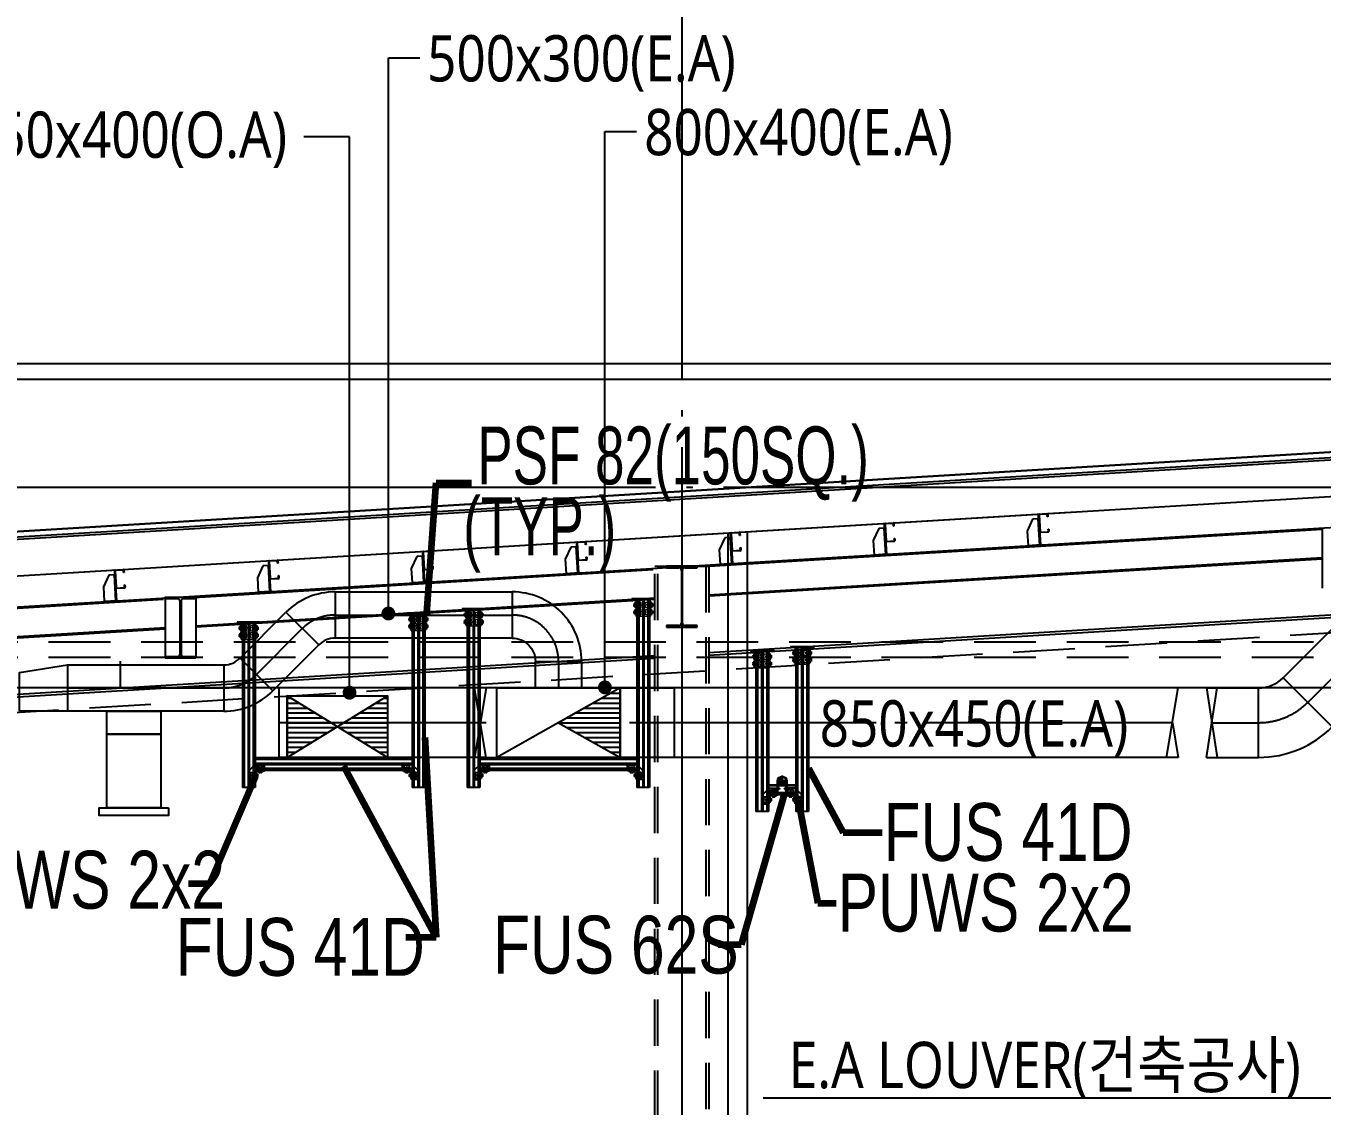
# Model space of a CAD drawing. Header units: millimetres. Extents: x 0 to 268175, y 0 to 74250.
# Drawn here: x 72077 to 80480, y 21986 to 28986 of the extents above; entities that cross this region are included whole.
import ezdxf
from ezdxf.enums import TextEntityAlignment as Align

# ---------------------------------------------------------------- set-up
doc = ezdxf.new("R2010")
doc.units = ezdxf.units.MM
doc.header["$LTSCALE"] = 200
for name, pattern in [('CEN-GAUN', [32.2, 30, -1, 0.2, -1]), ('CEN6', [12, 10, -0.75, 0.5, -0.75]), ('CENTER', [50.8, 31.75, -6.35, 6.35, -6.35]), ('H3', [3, 2, -1]), ('HID', [2.3, 1.5, -0.8]), ('phl_thick', [0])]:
    doc.linetypes.add(name, pattern=pattern)
for name, color, linetype in [('1 CEN', 15, 'CEN-GAUN'), ('1 EA', 3, 'Continuous'), ('1 OA', 4, 'Continuous'), ('8ELE', 8, 'Continuous'), ('@@P3_P4 환상망 SUPPORT', 143, 'Continuous'), ('BA', 9, 'Continuous'), ('PIPE', 3, 'Continuous'), ('PIPE RACK', 6, 'Continuous'), ('TE', 2, 'Continuous')]:
    doc.layers.add(name, color=color, linetype=linetype)
doc.styles.add('GHS_DIM', font='romans.shx', dxfattribs={"width": 0.7, "bigfont": 'ghs.shx'})
doc.styles.add('SUNJIN', font='malgun.ttf')
doc.styles.add('돋움', font='')
doc.styles.add('돋움체', font='gulim.ttc')
doc.styles.get('돋움').set_extended_font_data('Dotum')
doc.dimstyles.new('LEADER50', dxfattribs={"dimscale": 0, "dimtxt": 100, "dimasz": 100, "dimexe": 50, "dimexo": 50, "dimgap": 40, "dimtad": 1, "dimdec": 0, "dimdsep": 46, "dimtxsty": 'GHS_DIM', "dimcen": 2.5, "dimclrd": 1, "dimclre": 1, "dimclrt": 2, "dimadec": 0, "dimazin": 0, "dimtfac": 1, "dimtdec": 0, "dimtofl": 0, "dimtmove": 0, "dimatfit": 3, "dimfxl": 30, "dimtvp": 1, "dimtolj": 1, "dimtzin": 0, "dimarcsym": 0})
doc.dimstyles.new('SAMOO-25', dxfattribs={"dimscale": 100, "dimtxt": 2.5, "dimasz": 1, "dimexe": 2, "dimexo": 2, "dimgap": 1, "dimtad": 1, "dimdec": 0, "dimdsep": 46, "dimlunit": 6, "dimtxsty": '돋움', "dimblk": 'dimdot', "dimcen": 1, "dimclrd": 1, "dimclre": 1, "dimclrt": 3, "dimadec": 0, "dimazin": 0, "dimtm": 1e-09, "dimtfac": 1, "dimtdec": 0, "dimtix": 1, "dimtmove": 2, "dimatfit": 3, "dimldrblk": 'NONE', "dimfxl": 8, "dimtolj": 1, "dimarcsym": 0})

# ---------------------------------------------------------------- blocks, each defined once
blk = doc.blocks.new('A$C7DF4670E')
at = {"layer": 'PIPE', "color": 1}
blk.add_lwpolyline([(13.8, 58.6, -1), (63.8, 58.6), (63.8, 0), (68.8, 0), (68.8, 58.6, 1), (8.8, 58.6), (8.8, 0), (13.8, 0)], format="xyb", close=True, dxfattribs=at)
for points in [[(22.7, 5), (0, 5), (0, 9.3), (22.7, 9.3)], [(55, 5), (77.7, 5), (77.7, 9.3), (55, 9.3)]]:
    blk.add_lwpolyline(points, close=True, dxfattribs=at)
blk = doc.blocks.new('*X2627')
at = {"color": 0}
for p, q in [((-12677, 15380), (-12653.6, 15380)), ((-12702.2, 15370), (-12701.5, 15370)), ((-12697.4, 15360), (-12658.3, 15360)), ((-12679.2, 15370), (-12653.5, 15370))]:
    blk.add_line(p, q, dxfattribs=at)
blk = doc.blocks.new('A$C621C202B')
at = {"layer": 'PIPE', "color": 1}
for p, q in [((0, 35), (70, 35)), ((35, 70), (35, 0))]:
    blk.add_line(p, q, dxfattribs=at)
at = {"layer": 'PIPE'}
blk.add_circle((35, 35), 25, dxfattribs=at)
at = {"layer": 'PIPE', "color": 2}
for centre, start, end in [((22.5, 35), 180, 0), ((47.5, 35), 0, 180)]:
    blk.add_arc(centre, 12.5, start, end, dxfattribs=at)
at = {"layer": 'PIPE', "color": 1}
blk.add_blockref('*X2627', (12712.8, -15340.6), dxfattribs=at)
blk = doc.blocks.new('A$C33D3164D')
at = {"layer": 'PIPE'}
for name, p in [('A$C7DF4670E', (0, 0)), ('A$C621C202B', (3.8, 23.6))]:
    blk.add_blockref(name, p, dxfattribs=at)
blk = doc.blocks.new('1 DT-90-EL')
at = {"color": 0}
blk.add_lwpolyline([(-150, -100), (-50, -100, -0.414214), (0, -50), (0, 50, 0.414214)], format="xyb", close=True, dxfattribs=at)
blk.add_lwpolyline([(0, -50), (0, -50)])
at = {"color": 1, "linetype": 'CENTER', "ltscale": 2}
blk.add_arc((0, -100), 100, 90, 180, dxfattribs=at)
blk = doc.blocks.new('A$Cd080613a')
at = {"layer": '@@P3_P4 환상망 SUPPORT', "color": 2, "linetype": 'phl_thick'}
for p, q in [((-20, 4.434), (-18.540497, 4.434)), ((-20, 1.034), (-20, 4.434)), ((-20, 1.034), (-18.540497, 1.034)), ((-18.540497, 4.434), (-11.18034, 4.434)), ((-18.540497, 1.034), (-18.540497, 4.434)), ((-18.540497, 1.034), (-11.18034, 1.034)), ((-13.5, 0), (-13.5, 1.034)), ((-13.5, 0), (-8, 0)), ((-11.18034, 4.434), (-10.999621, 4.526016)), ((-11.18034, 1.034), (-11.18034, 4.434)), ((-11.18034, 1.034), (-8.008727, 1.034)), ((-10.999621, 4.526016), (-10.817799, 4.607405)), ((-10.817799, 4.607405), (-10.635521, 4.678167)), ((-10.635521, 4.678167), (-10.453605, 4.738253)), ((-10.5, -10.466), (-10.5, 0)), ((-10.453605, 4.738253), (-10.273729, 4.787376)), ((-10.309559, 6.434007), (10.309559, 6.434007)), ((-10.273729, 4.787376), (-10.096742, 4.825514)), ((-10.096742, 4.825514), (-9.923378, 4.852767)), ((-9.923378, 4.852767), (-9.754732, 4.869109)), ((-9.754732, 4.869109), (-9.592018, 4.874416)), ((-9.43597, 4.869011), (-9.592018, 4.874416)), ((-9.45, 12.285517), (-8.5, 12.834)), ((-9.45, 12.285517), (-9.425949, 12.285517)), ((-9.45, 6.434), (-9.45, 12.285517)), ((-9.286802, 4.852541), (-9.43597, 4.869011)), ((-9.425949, 12.285517), (-9.225178, 12.382765)), ((-9.425949, 6.434), (-9.425949, 12.285517)), ((-9.14507, 4.825103), (-9.286802, 4.852541)), ((-9.225178, 12.382765), (-9.028632, 12.46982)), ((-9.011345, 4.786714), (-9.14507, 4.825103)), ((-9.028632, 12.46982), (-8.835734, 12.547031)), ((-8.886751, 4.737605), (-9.011345, 4.786714)), ((-8.771402, 4.677806), (-8.886751, 4.737605)), ((-8.835734, 12.547031), (-8.645934, 12.614685)), ((-8.66519, 4.60729), (-8.771402, 4.677806)), ((-8.568009, 4.52603), (-8.66519, 4.60729)), ((-8.645934, 12.614685), (-8.458704, 12.673015)), ((-8.479752, 4.434), (-8.568009, 4.52603)), ((-8.5, 12.834), (8.5, 12.834)), ((-8.383024, 4.342905), (-8.479752, 4.434)), ((-8.479752, 4.434), (8.479752, 4.434)), ((-8.458704, 12.673015), (-8.273532, 12.722205)), ((-8.298335, 4.244727), (-8.383024, 4.342905)), ((-8.225616, 4.140826), (-8.298335, 4.244727)), ((-8.273532, 12.722205), (-8.089918, 12.762387)), ((-8.164452, 4.032743), (-8.225616, 4.140826)), ((-8.114311, 3.921798), (-8.164452, 4.032743)), ((-8.073442, 3.805669), (-8.114311, 3.921798)), ((-8.089918, 12.762387), (-7.907369, 12.793645)), ((-8.041426, 3.683749), (-8.073442, 3.805669)), ((-8.018427, 3.556566), (-8.041426, 3.683749)), ((-8.004602, 3.42465), (-8.018427, 3.556566)), ((-8.006255, 0.977988), (-8.008727, 1.034)), ((-8.004136, 0.924002), (-8.006255, 0.977988)), ((-8.000031, 3.288557), (-8.004602, 3.42465)), ((-8.002394, 0.872075), (-8.004136, 0.924002)), ((-8.001102, 0.822352), (-8.002394, 0.872075)), ((-8.000288, 0.774408), (-8.001102, 0.822352)), ((-8, 0.727727), (-8.000288, 0.774408)), ((-8, -0.157176), (-8, 3.288561)), ((-7.997347, 2.169936), (-8, 2.238707)), ((-7.989459, 2.102767), (-7.997347, 2.169936)), ((-7.976272, 2.037446), (-7.989459, 2.102767)), ((-7.957771, 1.974207), (-7.976272, 2.037446)), ((-7.934047, 1.913249), (-7.957771, 1.974207)), ((-7.905217, 1.854768), (-7.934047, 1.913249)), ((-7.907369, 12.793645), (-7.725397, 12.816016)), ((-7.871396, 1.798956), (-7.905217, 1.854768)), ((-7.832213, 1.745381), (-7.871396, 1.798956)), ((-7.78686, 1.693336), (-7.832213, 1.745381)), ((-7.735268, 1.643293), (-7.78686, 1.693336)), ((-7.677382, 1.595741), (-7.735268, 1.643293)), ((-7.725397, 12.816016), (-7.543511, 12.829488)), ((-7.613221, 1.551128), (-7.677382, 1.595741)), ((-7.54299, 1.509804), (-7.613221, 1.551128)), ((-7.543511, 12.829488), (-7.361216, 12.834)), ((-7.466933, 1.472099), (-7.54299, 1.509804)), ((-7.385253, 1.438355), (-7.466933, 1.472099)), ((-7.298238, 1.408783), (-7.385253, 1.438355)), ((-7.17892, 12.829488), (-7.361216, 12.834)), ((-7.206336, 1.383563), (-7.298238, 1.408783)), ((-7.110023, 1.362871), (-7.206336, 1.383563)), ((-6.997035, 12.816016), (-7.17892, 12.829488)), ((-7.009788, 1.34687), (-7.110023, 1.362871)), ((-6.90625, 1.335597), (-7.009788, 1.34687)), ((-6.815063, 12.793645), (-6.997035, 12.816016)), ((-6.800099, 1.329011), (-6.90625, 1.335597)), ((-6.632514, 12.762387), (-6.815063, 12.793645)), ((-6.691977, 1.327135), (-6.800099, 1.329011)), ((-6.691977, 1.327135), (-6.581325, 1.329907)), ((-6.4489, 12.722205), (-6.632514, 12.762387)), ((-6.581325, 1.329907), (-6.467915, 1.337363)), ((-6.467915, 1.337363), (-6.352408, 1.349526)), ((-6.263728, 12.673015), (-6.4489, 12.722205)), ((-6.352408, 1.349526), (-6.235472, 1.366419)), ((-6.076497, 12.614685), (-6.263728, 12.673015)), ((-6.235472, 1.366419), (-6.117777, 1.387979)), ((-6.117777, 1.387979), (-6, 1.414014)), ((-5.886698, 12.547031), (-6.076497, 12.614685)), ((-6, 1.414014), (-5.30323, 1.57262)), ((-6, -1.216), (-6, 1.414014)), ((-5.6938, 12.46982), (-5.886698, 12.547031)), ((-5.497254, 12.382765), (-5.6938, 12.46982)), ((-5.296482, 12.285517), (-5.497254, 12.382765)), ((-5.30323, 1.57262), (-4.617331, 1.711087)), ((-5.296482, 12.285517), (-4.129467, 12.285517)), ((-5.296482, 6.434), (-5.296482, 12.285517)), ((-4.617331, 1.711087), (-3.940787, 1.829986)), ((-4.129467, 12.285517), (-3.727924, 12.382765)), ((-4.129467, 6.434), (-4.129467, 12.285517)), ((-3.940787, 1.829986), (-3.272149, 1.929801)), ((-3.727924, 12.382765), (-3.334832, 12.46982)), ((-3.334832, 12.46982), (-2.949037, 12.547031)), ((-3.272149, 1.929801), (-2.610019, 2.010935)), ((-2.949037, 12.547031), (-2.569437, 12.614685)), ((-2.610019, 2.010935), (-1.953047, 2.07371)), ((-2.569437, 12.614685), (-2.194977, 12.673015)), ((-2.194977, 12.673015), (-1.824632, 12.722205)), ((-1.953047, 2.07371), (-1.299912, 2.118373)), ((-1.824632, 12.722205), (-1.457404, 12.762387)), ((-1.457404, 12.762387), (-1.092307, 12.793645)), ((-1.299912, 2.118373), (-0.649322, 2.145102)), ((-1.092307, 12.793645), (-0.728363, 12.816016)), ((-0.728363, 12.816016), (-0.364591, 12.829488)), ((-0.649322, 2.145102), (0, 2.154)), ((-0.364591, 12.829488), (0, 12.834)), ((0.364591, 12.829488), (0, 12.834)), ((0.649322, 2.145102), (0, 2.154)), ((0.728363, 12.816016), (0.364591, 12.829488)), ((1.299912, 2.118373), (0.649322, 2.145102)), ((1.092307, 12.793645), (0.728363, 12.816016)), ((1.457404, 12.762387), (1.092307, 12.793645)), ((1.953047, 2.07371), (1.299912, 2.118373)), ((1.824632, 12.722205), (1.457404, 12.762387)), ((2.194977, 12.673015), (1.824632, 12.722205)), ((2.610019, 2.010935), (1.953047, 2.07371)), ((2.569437, 12.614685), (2.194977, 12.673015)), ((2.949037, 12.547031), (2.569437, 12.614685)), ((3.272149, 1.929801), (2.610019, 2.010935)), ((3.334832, 12.46982), (2.949037, 12.547031)), ((3.940787, 1.829986), (3.272149, 1.929801)), ((3.727924, 12.382765), (3.334832, 12.46982)), ((4.129467, 12.285517), (3.727924, 12.382765)), ((4.617331, 1.711087), (3.940787, 1.829986)), ((4.129467, 12.285517), (5.296482, 12.285517)), ((4.129467, 6.434), (4.129467, 12.285517)), ((5.30323, 1.57262), (4.617331, 1.711087)), ((5.296482, 12.285517), (5.517089, 12.391922)), ((5.296482, 6.434), (5.296482, 12.285517)), ((6, 1.414014), (5.30323, 1.57262)), ((5.517089, 12.391922), (5.732653, 12.48604)), ((5.732653, 12.48604), (5.943938, 12.568319)), ((5.943938, 12.568319), (6.151669, 12.639125)), ((6.117777, 1.387979), (6, 1.414014)), ((6, -1.216), (6, 1.414014)), ((6.235472, 1.366419), (6.117777, 1.387979)), ((6.151669, 12.639125), (6.356539, 12.698744)), ((6.352408, 1.349526), (6.235472, 1.366419)), ((6.467915, 1.337363), (6.352408, 1.349526)), ((6.356539, 12.698744), (6.559224, 12.747389)), ((6.581325, 1.329907), (6.467915, 1.337363)), ((6.559224, 12.747389), (6.760381, 12.785202)), ((6.691977, 1.327135), (6.581325, 1.329907)), ((6.691977, 1.327135), (6.800099, 1.329011)), ((6.760381, 12.785202), (6.960663, 12.812253)), ((6.800099, 1.329011), (6.90625, 1.335597)), ((6.90625, 1.335597), (7.009788, 1.34687)), ((6.960663, 12.812253), (7.160721, 12.828542)), ((7.009788, 1.34687), (7.110023, 1.362871)), ((7.110023, 1.362871), (7.206336, 1.383563)), ((7.160721, 12.828542), (7.361216, 12.834)), ((7.206336, 1.383563), (7.298238, 1.408783)), ((7.298238, 1.408783), (7.385253, 1.438355)), ((7.583949, 12.827266), (7.361216, 12.834)), ((7.385253, 1.438355), (7.466933, 1.472099)), ((7.466933, 1.472099), (7.54299, 1.509804)), ((7.54299, 1.509804), (7.613221, 1.551128)), ((7.806234, 12.80717), (7.583949, 12.827266)), ((7.613221, 1.551128), (7.677382, 1.595741)), ((7.677382, 1.595741), (7.735268, 1.643293)), ((7.735268, 1.643293), (7.78686, 1.693336)), ((7.78686, 1.693336), (7.832213, 1.745381)), ((8.028974, 12.773795), (7.806234, 12.80717)), ((7.832213, 1.745381), (7.871395, 1.798957)), ((7.871395, 1.798957), (7.905217, 1.854768)), ((7.905217, 1.854768), (7.934047, 1.913249)), ((7.934047, 1.913249), (7.957771, 1.974207)), ((7.957771, 1.974207), (7.976272, 2.037446)), ((7.976272, 2.037446), (7.989459, 2.102767)), ((7.989459, 2.102767), (7.997347, 2.169936)), ((7.997347, 2.169936), (8, 2.238707)), ((8, 3.288561), (8.004602, 3.42465)), ((8, -0.157176), (8, 3.288561)), ((8, 0.727727), (8.000288, 0.774408)), ((8, 0), (13.5, 0)), ((8.000288, 0.774408), (8.001102, 0.822352)), ((8.001102, 0.822352), (8.002394, 0.872075)), ((8.002394, 0.872075), (8.004128, 0.923982)), ((8.004128, 0.923982), (8.006255, 0.977988)), ((8.004602, 3.42465), (8.018427, 3.556566)), ((8.006255, 0.977988), (8.008727, 1.034)), ((8.008727, 1.034), (20, 1.034)), ((8.018427, 3.556566), (8.041426, 3.683749)), ((8.253062, 12.727113), (8.028974, 12.773795)), ((8.041426, 3.683749), (8.073442, 3.805669)), ((8.073442, 3.805669), (8.114311, 3.921798)), ((8.114311, 3.921798), (8.164452, 4.032743)), ((8.164452, 4.032743), (8.225616, 4.140826)), ((8.225616, 4.140826), (8.298335, 4.244727)), ((8.479397, 12.666988), (8.253062, 12.727113)), ((8.298335, 4.244727), (8.383024, 4.342905)), ((8.383024, 4.342905), (8.4798, 4.433966)), ((8.70889, 12.593179), (8.479397, 12.666988)), ((8.479752, 4.434), (8.567993, 4.526015)), ((9.45, 12.285517), (8.5, 12.834)), ((8.567993, 4.526015), (8.665364, 4.607404)), ((8.665364, 4.607404), (8.772082, 4.678167)), ((8.942483, 12.505333), (8.70889, 12.593179)), ((8.772082, 4.678167), (8.888251, 4.738253)), ((8.888251, 4.738253), (9.013275, 4.787375)), ((9.181157, 12.402978), (8.942483, 12.505333)), ((9.013275, 4.787375), (9.146859, 4.825513)), ((9.146859, 4.825513), (9.288848, 4.852767)), ((9.425949, 12.285517), (9.181157, 12.402978)), ((9.288848, 4.852767), (9.438622, 4.869109)), ((9.425949, 12.285517), (9.45, 12.285517)), ((9.425949, 6.434), (9.425949, 12.285517)), ((9.438622, 4.869109), (9.595039, 4.874416)), ((9.45, 6.434), (9.45, 12.285517)), ((9.757758, 4.869011), (9.595039, 4.874416)), ((9.925931, 4.852541), (9.757758, 4.869011)), ((10.099052, 4.825103), (9.925931, 4.852541)), ((10.276366, 4.786714), (10.099052, 4.825103)), ((10.45592, 4.737606), (10.276366, 4.786714)), ((10.63676, 4.677807), (10.45592, 4.737606)), ((10.5, -10.466), (10.5, 0)), ((10.81822, 4.607291), (10.63676, 4.677807)), ((10.999636, 4.526031), (10.81822, 4.607291)), ((11.18034, 4.434), (10.999636, 4.526031)), ((11.18034, 4.434), (18.540497, 4.434)), ((11.18034, 1.034), (11.18034, 4.434)), ((13.5, 0), (13.5, 1.034)), ((18.540497, 4.434), (20, 4.434)), ((18.540497, 1.034), (18.540497, 4.434)), ((20, 1.034), (20, 4.434)), ((-17.5, -10.466), (-6.800735, -10.466)), ((-17.5, -18.466001), (-17.5, -10.466)), ((-17.5, -18.466001), (17.5, -18.466001)), ((-6.800735, -16.249999), (-6.800735, -10.466)), ((-6.800735, -16.249999), (6.800735, -16.249999)), ((-6, -1.216), (6, -1.216)), ((-5, -20.63), (-5, -18.466001)), ((-4.064, -21.565999), (-5, -20.63)), ((-5, -20.63), (5, -20.63)), ((-4.064, -21.565999), (4.064, -21.565999)), ((4.064, -21.565999), (5, -20.63)), ((5, -20.63), (5, -18.466001)), ((6.800735, -10.466), (17.5, -10.466)), ((6.800735, -16.249999), (6.800735, -10.466)), ((14.5, -18.466001), (14.5, -10.466)), ((17.5, -18.466001), (17.5, -10.466))]:
    blk.add_line(p, q, dxfattribs=at)
for centre, start, end in [((-10.309559, -0.066037), 90.0000006357, 136.1868593859), ((10.309559, -0.066037), 43.8131406141, 89.9999993643)]:
    blk.add_arc(centre, 6.500044, start, end, dxfattribs=at)
for centre, start_param, end_param in [((-6, -0.157176), 3.1415926536, 4.7123889763), ((6, -0.157176), 4.7123889844, 6.2831853072)]:
    blk.add_ellipse(centre, major_axis=(2, 0), ratio=0.529412, start_param=start_param, end_param=end_param, dxfattribs=at)
blk = doc.blocks.new('A$C467f8655')
at = {"layer": '@@P3_P4 환상망 SUPPORT', "color": 5, "linetype": 'Continuous', "lineweight": 0, "extrusion": (1, -2.22045e-16, -2.22045e-16)}
for p, q in [((-75, 0), (-75, -8)), ((-75, 0), (75, 0)), ((75, 0), (75, -8)), ((-75, -8), (75, -8)), ((-46, -116), (-46, -8)), ((-29.8, -25), (-29.8, -35.3)), ((-29.8, -48.7), (-29.8, -59)), ((-29.8, -71), (-29.8, -81.3)), ((-14.2, -24), (-28.8, -24)), ((-28.8, -60), (-14.2, -60)), ((-14.2, -70), (-28.8, -70)), ((-13.2, -35.3), (-13.2, -25)), ((-13.2, -59), (-13.2, -48.7)), ((-13.2, -81.3), (-13.2, -71)), ((-1, -116), (-1, -8)), ((1, -116), (1, -8)), ((13.2, -35.3), (13.2, -25)), ((13.2, -59), (13.2, -48.7)), ((13.2, -81.3), (13.2, -71)), ((14.2, -24), (28.8, -24)), ((28.8, -60), (14.2, -60)), ((14.2, -70), (28.8, -70)), ((29.8, -25), (29.8, -35.3)), ((29.8, -48.7), (29.8, -59)), ((29.8, -71), (29.8, -81.3)), ((46, -116), (46, -8)), ((-38, -116), (-46, -116)), ((-38, -116), (-1, -116)), ((-29.8, -94.7), (-29.8, -105)), ((-28.8, -106), (-14.2, -106)), ((-13.2, -105), (-13.2, -94.7)), ((1, -116), (38, -116)), ((13.2, -105), (13.2, -94.7)), ((28.8, -106), (14.2, -106)), ((29.8, -94.7), (29.8, -105)), ((46, -116), (38, -116))]:
    blk.add_line(p, q, dxfattribs=at)
at = {"layer": '@@P3_P4 환상망 SUPPORT', "color": 5, "linetype": 'Continuous', "lineweight": 0}
for centre, radius, start, end in [((-21.5, -42), 10.7, 140.77312, 219.22688), ((-21.5, -88), 10.7, 140.77312, 219.22688), ((-21.5, -42), 10.6, 320.77312, 39.22688), ((-21.5, -88), 10.6, 320.77312, 39.22688)]:
    blk.add_arc(centre, radius, start, end, dxfattribs=at)
at = {"layer": '@@P3_P4 환상망 SUPPORT', "color": 5, "linetype": 'Continuous', "lineweight": 0, "extrusion": (-2.22045e-16, 4.93038e-32, -1)}
for centre, radius, start, end in [((28.8, -25), 1, 0, 90), ((28.8, -59), 1, 270, 0), ((28.8, -71), 1, 0, 90), ((14.2, -25), 1, 90, 180), ((14.2, -59), 1, 180, 270), ((14.2, -71), 1, 90, 180), ((-21.5, -42), 10.6, 320.77312, 39.22688), ((-21.5, -88), 10.6, 320.77312, 39.22688), ((-14.2, -25), 1, 0, 90), ((-14.2, -59), 1, 270, 0), ((-14.2, -71), 1, 0, 90), ((-28.8, -25), 1, 90, 180), ((-28.8, -59), 1, 180, 270), ((-28.8, -71), 1, 90, 180), ((-21.5, -42), 10.6, 140.77312, 219.22688), ((-21.5, -88), 10.6, 140.77312, 219.22688), ((28.8, -105), 1, 270, 0), ((14.2, -105), 1, 180, 270), ((-14.2, -105), 1, 270, 0), ((-28.8, -105), 1, 180, 270)]:
    blk.add_arc(centre, radius, start, end, dxfattribs=at)
at = {"layer": '@@P3_P4 환상망 SUPPORT', "color": 2, "linetype": 'Continuous', "xscale": -1, "rotation": 90}
for p in [(-46, -42), (-46, -88)]:
    blk.add_blockref('A$Cd080613a', p, dxfattribs=at)
at = {"layer": '@@P3_P4 환상망 SUPPORT', "color": 2, "linetype": 'Continuous', "rotation": 270}
for p in [(46, -42), (46, -88)]:
    blk.add_blockref('A$Cd080613a', p, dxfattribs=at)
blk = doc.blocks.new('*U3968')
at = {"layer": '@@P3_P4 환상망 SUPPORT', "linetype": 'phl_thick'}
for p, q in [((0, 41), (1038.7, 41)), ((0, -41), (0, 41)), ((0, 36.1), (1038.7, 36.1)), ((0, 31.3), (1038.7, 31.3)), ((0, 30.6), (1038.7, 30.6)), ((0, 30.4), (1038.7, 30.4)), ((0, 29.7), (1038.7, 29.7)), ((0, 4.1), (1038.7, 4.1)), ((0, 0), (1038.7, 0)), ((1038.7, -41), (1038.7, 41)), ((0, -4.1), (1038.7, -4.1)), ((0, -29.7), (1038.7, -29.7)), ((0, -30.4), (1038.7, -30.4)), ((0, -30.6), (1038.7, -30.6)), ((0, -31.3), (1038.7, -31.3)), ((0, -36.1), (1038.7, -36.1)), ((0, -41), (1038.7, -41))]:
    blk.add_line(p, q, dxfattribs=at)
blk = doc.blocks.new('*U4008')
at = {"layer": '@@P3_P4 환상망 SUPPORT', "linetype": 'phl_thick'}
for p, q in [((0, 41), (1062.3, 41)), ((0, -41), (0, 41)), ((0, 36.1), (1062.3, 36.1)), ((0, 31.3), (1062.3, 31.3)), ((0, 30.6), (1062.3, 30.6)), ((0, 30.4), (1062.3, 30.4)), ((0, 29.7), (1062.3, 29.7)), ((0, 4.1), (1062.3, 4.1)), ((0, 0), (1062.3, 0)), ((1062.3, -41), (1062.3, 41)), ((0, -4.1), (1062.3, -4.1)), ((0, -29.7), (1062.3, -29.7)), ((0, -30.4), (1062.3, -30.4)), ((0, -30.6), (1062.3, -30.6)), ((0, -31.3), (1062.3, -31.3)), ((0, -36.1), (1062.3, -36.1)), ((0, -41), (1062.3, -41))]:
    blk.add_line(p, q, dxfattribs=at)
blk = doc.blocks.new('*U3862')
at = {"layer": '@@P3_P4 환상망 SUPPORT', "linetype": 'phl_thick'}
for p, q in [((0, 41), (1064.6, 41)), ((0, -41), (0, 41)), ((0, 36.1), (1064.6, 36.1)), ((0, 31.3), (1064.6, 31.3)), ((0, 30.6), (1064.6, 30.6)), ((0, 30.4), (1064.6, 30.4)), ((0, 29.7), (1064.6, 29.7)), ((0, 4.1), (1064.6, 4.1)), ((0, 0), (1064.6, 0)), ((1064.6, -41), (1064.6, 41)), ((0, -4.1), (1064.6, -4.1)), ((0, -29.7), (1064.6, -29.7)), ((0, -30.4), (1064.6, -30.4)), ((0, -30.6), (1064.6, -30.6)), ((0, -31.3), (1064.6, -31.3)), ((0, -36.1), (1064.6, -36.1)), ((0, -41), (1064.6, -41))]:
    blk.add_line(p, q, dxfattribs=at)
blk = doc.blocks.new('*U3882')
at = {"layer": '@@P3_P4 환상망 SUPPORT', "linetype": 'phl_thick'}
for p, q in [((0, 41), (1123.4, 41)), ((0, -41), (0, 41)), ((0, 36.1), (1123.4, 36.1)), ((0, 31.3), (1123.4, 31.3)), ((0, 30.6), (1123.4, 30.6)), ((0, 30.4), (1123.4, 30.4)), ((0, 29.7), (1123.4, 29.7)), ((0, 4.1), (1123.4, 4.1)), ((0, 0), (1123.4, 0)), ((1123.4, -41), (1123.4, 41)), ((0, -4.1), (1123.4, -4.1)), ((0, -29.7), (1123.4, -29.7)), ((0, -30.4), (1123.4, -30.4)), ((0, -30.6), (1123.4, -30.6)), ((0, -31.3), (1123.4, -31.3)), ((0, -36.1), (1123.4, -36.1)), ((0, -41), (1123.4, -41))]:
    blk.add_line(p, q, dxfattribs=at)
blk = doc.blocks.new('*U3770')
at = {"layer": '@@P3_P4 환상망 SUPPORT', "linetype": 'phl_thick'}
for p, q in [((0, 41), (1018, 41)), ((0, -41), (0, 41)), ((0, 36.1), (1018, 36.1)), ((0, 31.3), (1018, 31.3)), ((0, 30.6), (1018, 30.6)), ((0, 30.4), (1018, 30.4)), ((0, 29.7), (1018, 29.7)), ((0, 4.1), (1018, 4.1)), ((0, 0), (1018, 0)), ((1018, -41), (1018, 41)), ((0, -4.1), (1018, -4.1)), ((0, -29.7), (1018, -29.7)), ((0, -30.4), (1018, -30.4)), ((0, -30.6), (1018, -30.6)), ((0, -31.3), (1018, -31.3)), ((0, -36.1), (1018, -36.1)), ((0, -41), (1018, -41))]:
    blk.add_line(p, q, dxfattribs=at)
blk = doc.blocks.new('A$Cc3c98554')
at = {"layer": '@@P3_P4 환상망 SUPPORT', "color": 6, "linetype": 'phl_thick'}
for p, q in [((-57, 0), (0, 0)), ((0, -45), (0, 0)), ((-103, -46), (-57.000017, -0.000015)), ((-103, -103), (-103, -46)), ((-91, -57), (-74.5, -57)), ((-91, -68.265017), (-91, -57)), ((-91, -93), (-91, -81.734982)), ((-74.5, -68.265017), (-74.5, -57)), ((-74.5, -93), (-74.5, -81.734982)), ((-64.816234, -46), (-57, -38.183766)), ((-64.816234, -46), (-62, -46)), ((-63, -103), (-63, -46)), ((-62, -103), (-62, -46)), ((-58, -103), (-58, -46)), ((-57, -41), (-57, -38.183766)), ((-57, -40), (0, -40)), ((-57, -41), (0, -41)), ((-57, -45), (0, -45)), ((-46, -12), (-34.734983, -12)), ((-46, -28.5), (-46, -12)), ((-46, -28.5), (-34.734983, -28.5)), ((-21.265018, -12), (-10, -12)), ((-21.265018, -28.5), (-10, -28.5)), ((-10, -28.5), (-10, -12)), ((-103, -103), (-58, -103)), ((-91, -93), (-74.5, -93))]:
    blk.add_line(p, q, dxfattribs=at)
for centre, radius, start, end in [((-82.75, -75), 10.65, 140.7731191166, 219.2268729756), ((-82.75, -75), 10.65, 320.7731270244, 39.2268808834), ((-57, -46), 5, 90.0000000017, 180), ((-57, -46), 1, 90.0000000067, 180), ((-28, -20.25), 10.65, 50.7731270244, 129.2268808822), ((-28, -20.25), 10.65, 230.7731191178, 309.2268729756)]:
    blk.add_arc(centre, radius, start, end, dxfattribs=at)
at = {"layer": '@@P3_P4 환상망 SUPPORT', "color": 2, "linetype": 'Continuous'}
for p, rotation in [((-58, -75), 270), ((-28, -45), 180)]:
    blk.add_blockref('A$Cd080613a', p, dxfattribs=dict(at, rotation=rotation))
blk = doc.blocks.new('*U3896')
at = {"layer": '@@P3_P4 환상망 SUPPORT', "linetype": 'phl_thick'}
for p, q in [((0, 41), (1151.8, 41)), ((0, -41), (0, 41)), ((0, 36.1), (1151.8, 36.1)), ((0, 31.3), (1151.8, 31.3)), ((0, 30.6), (1151.8, 30.6)), ((0, 30.4), (1151.8, 30.4)), ((0, 29.7), (1151.8, 29.7)), ((0, 4.1), (1151.8, 4.1)), ((0, 0), (1151.8, 0)), ((1151.8, -41), (1151.8, 41)), ((0, -4.1), (1151.8, -4.1)), ((0, -29.7), (1151.8, -29.7)), ((0, -30.4), (1151.8, -30.4)), ((0, -30.6), (1151.8, -30.6)), ((0, -31.3), (1151.8, -31.3)), ((0, -36.1), (1151.8, -36.1)), ((0, -41), (1151.8, -41))]:
    blk.add_line(p, q, dxfattribs=at)
blk = doc.blocks.new('*U3914')
at = {"layer": '@@P3_P4 환상망 SUPPORT', "linetype": 'phl_thick'}
for p, q in [((0, 41), (1215.5, 41)), ((0, -41), (0, 41)), ((0, 36.1), (1215.5, 36.1)), ((0, 31.3), (1215.5, 31.3)), ((0, 30.6), (1215.5, 30.6)), ((0, 30.4), (1215.5, 30.4)), ((0, 29.7), (1215.5, 29.7)), ((0, 4.1), (1215.5, 4.1)), ((0, 0), (1215.5, 0)), ((1215.5, -41), (1215.5, 41)), ((0, -4.1), (1215.5, -4.1)), ((0, -29.7), (1215.5, -29.7)), ((0, -30.4), (1215.5, -30.4)), ((0, -30.6), (1215.5, -30.6)), ((0, -31.3), (1215.5, -31.3)), ((0, -36.1), (1215.5, -36.1)), ((0, -41), (1215.5, -41))]:
    blk.add_line(p, q, dxfattribs=at)
blk = doc.blocks.new('*U3771')
at = {"layer": '@@P3_P4 환상망 SUPPORT', "linetype": 'phl_thick'}
for p, q in [((0, 41), (1018, 41)), ((0, -41), (0, 41)), ((0, 36.1), (1018, 36.1)), ((0, 31.3), (1018, 31.3)), ((0, 30.6), (1018, 30.6)), ((0, 30.4), (1018, 30.4)), ((0, 29.7), (1018, 29.7)), ((0, 4.1), (1018, 4.1)), ((0, 0), (1018, 0)), ((1018, -41), (1018, 41)), ((0, -4.1), (1018, -4.1)), ((0, -29.7), (1018, -29.7)), ((0, -30.4), (1018, -30.4)), ((0, -30.6), (1018, -30.6)), ((0, -31.3), (1018, -31.3)), ((0, -36.1), (1018, -36.1)), ((0, -41), (1018, -41))]:
    blk.add_line(p, q, dxfattribs=at)
blk = doc.blocks.new('dimdot')
blk.add_line((-2, 0), (2, 0))
blk.add_circle((0, 0), 0.5)

msp = doc.modelspace()

# ---------------------------------------------------------------- hatches: boundary and pattern name
at = {"layer": '1 EA', "linetype": 'CEN6', "ltscale": 0.8}
h = msp.add_hatch(dxfattribs=at)
h.set_pattern_fill('LINE', color=1, scale=10, angle=180)
h.set_pattern_definition([(360, (203586.235, 206715.503), (2e-14, 31.75), [])])
h.paths.add_polyline_path([(75929.9, 24695.7), (75529.9, 24470.7), (75929.9, 24245.7)])
at = {"layer": '1 OA', "linetype": 'CEN6', "ltscale": 0.8}
h = msp.add_hatch(dxfattribs=at)
h.set_pattern_fill('LINE', color=1, scale=10, angle=180)
h.set_pattern_definition([(360, (203586.235, 206715.503), (2e-14, 31.75), [])])
h.paths.add_polyline_path([(74421.6, 24645.7), (74421.6, 24245.7), (73771.6, 24645.7), (73771.6, 24245.7)])

# ---------------------------------------------------------------- linework, layer by layer
at = {"layer": '1 CEN'}
for p, q in [((76329.9, 32695.7), (76329.9, 15535.7)), ((108359.9, 26795.7), (59849.9, 26795.7)), ((108359.9, 25995.7), (60539.6, 25995.7)), ((108359.9, 24695.7), (59849.9, 24695.7))]:
    msp.add_line(p, q, dxfattribs=at)
at = {"layer": '1 EA'}
for p, q in [((74081.3, 25318.2), (75229.9, 25318.2)), ((74081.3, 25318.2), (74081.3, 25018.2)), ((73466.3, 24889.6), (73763.1, 25186.4)), ((73763.1, 25186.4), (73975.3, 24974.3)), ((73975.3, 24974.3), (73678.5, 24677.5)), ((75229.9, 25018.2), (74081.3, 25018.2)), ((73466.3, 24889.6), (73678.5, 24677.5)), ((72346.8, 24845.7), (73360.3, 24845.7)), ((73360.3, 24845.7), (73360.3, 24545.7)), ((75379.9, 24695.7), (75379.9, 24868.2)), ((75679.9, 24868.2), (75679.9, 24695.7)), ((79547.5, 24695.7), (75929.9, 24695.7)), ((79472.1, 24245.7), (79547.5, 24695.7)), ((73360.3, 24545.7), (72346.8, 24545.7)), ((73360.3, 24545.7), (72346.8, 24545.7)), ((79509.8, 24470.7), (79547.5, 24245.7)), ((79547.5, 24245.7), (75929.9, 24245.7))]:
    msp.add_line(p, q, dxfattribs=at)
at = {"layer": '1 EA', "color": 1, "linetype": 'CEN6', "ltscale": 0.8}
for p, q in [((74081.3, 25168.2), (75229.9, 25168.2)), ((73572.4, 24783.5), (73869.2, 25080.3)), ((75529.9, 24868.2), (75529.9, 24695.7)), ((72346.8, 24695.7), (73360.3, 24695.7)), ((72346.8, 24695.7), (73360.3, 24695.7)), ((79509.8, 24470.7), (75929.9, 24470.7)), ((79765.9, 24470.7), (80069, 24470.7))]:
    msp.add_line(p, q, dxfattribs=at)
at = {"layer": '1 EA'}
for points in [[(72035.7, 24545.7), (72035.7, 24795.7), (72346.8, 24845.7), (72346.8, 24545.7)], [(75129.9, 24245.7), (75129.9, 24695.7), (75929.9, 24695.7), (75929.9, 24245.7)], [(75929.9, 24245.7), (75929.9, 24695.7), (76279.9, 24695.7), (76279.9, 24245.7)]]:
    msp.add_lwpolyline(points, close=True, dxfattribs=at)
at = {"layer": '1 EA', "elevation": 0}
for points in [[(75379.9, 24868.2), (75679.9, 24868.2)], [(72601.4, 24545.7), (72951.4, 24545.7), (72951.4, 24395.7), (72601.4, 24395.7), (72601.4, 24545.7)]]:
    msp.add_lwpolyline(points, dxfattribs=at)
at = {"layer": '1 EA', "color": 1, "linetype": 'CEN6', "ltscale": 0.8}
for points in [[(75929.9, 24695.7), (75129.9, 24245.7), (75929.9, 24245.7), (75929.9, 24695.7)], [(75929.9, 24695.7), (75529.9, 24470.7), (75929.9, 24245.7), (75929.9, 24695.7)]]:
    msp.add_lwpolyline(points, dxfattribs=at)
at = {"layer": '1 EA', "elevation": 0}
msp.add_lwpolyline([(72951.4, 24395.7), (72951.4, 23918.2), (72601.4, 23918.2), (72601.4, 24395.7)], close=True, dxfattribs=at)
at = {"layer": '1 EA'}
for centre, radius, start, end in [((74081.3, 24868.2), 450, 90, 135), ((74081.3, 24868.2), 150, 90, 135), ((73360.3, 24995.7), 150, 270, 315), ((73360.3, 24995.7), 150, 270, 315), ((73360.3, 24995.7), 450, 270, 315)]:
    msp.add_arc(centre, radius, start, end, dxfattribs=at)
at = {"layer": '1 EA', "color": 1, "linetype": 'CEN6', "ltscale": 0.8}
for centre, start, end in [((74081.3, 24868.2), 90, 135), ((73360.3, 24995.7), 270, 315)]:
    msp.add_arc(centre, 300, start, end, dxfattribs=at)
at = {"layer": '1 OA'}
for p, q in [((80614.5, 25148), (80228.1, 24761.6)), ((80546.3, 24443.4), (80228.1, 24761.6)), ((73717.9, 24695.7), (73717.9, 24245.7)), ((75060.9, 24695.7), (73717.9, 24695.7)), ((75060.9, 24695.7), (74985.4, 24245.7)), ((75060.9, 24245.7), (74985.4, 24695.7)), ((79731.9, 24695.7), (79799.8, 24245.7)), ((79731.9, 24245.7), (79799.8, 24695.7)), ((79731.9, 24695.7), (80069, 24695.7)), ((80069, 24245.7), (80069, 24695.7)), ((75060.9, 24245.7), (73717.9, 24245.7)), ((79731.9, 24245.7), (80069, 24245.7))]:
    msp.add_line(p, q, dxfattribs=at)
at = {"layer": '1 OA', "color": 1, "linetype": 'CEN6', "ltscale": 0.8}
for p, q in [((80773.6, 24988.9), (80387.2, 24602.5)), ((75060.9, 24470.7), (73717.9, 24470.7))]:
    msp.add_line(p, q, dxfattribs=at)
at = {"layer": '1 OA'}
msp.add_lwpolyline([(73771.6, 24245.7), (73771.6, 24645.7), (74421.6, 24645.7), (74421.6, 24245.7)], close=True, dxfattribs=at)
at = {"layer": '1 OA', "color": 1, "linetype": 'CEN6', "ltscale": 0.8}
msp.add_lwpolyline([(74421.6, 24645.7), (74421.6, 24245.7), (73771.6, 24645.7), (73771.6, 24245.7), (74421.6, 24645.7)], dxfattribs=at)
at = {"layer": '1 OA', "color": 2, "elevation": 0}
msp.add_lwpolyline([(73001.4, 23918.2), (73001.4, 23868.2), (72551.4, 23868.2), (72551.4, 23918.2)], close=True, dxfattribs=at)
at = {"layer": '1 OA'}
for radius in [225, 675]:
    msp.add_arc((80069, 24920.7), radius, 270, 315, dxfattribs=at)
at = {"layer": '1 OA', "color": 1, "linetype": 'CEN6', "ltscale": 0.8}
msp.add_arc((80069, 24920.7), 450, 270, 315, dxfattribs=at)
at = {"layer": '8ELE'}
for p, q in [((106794.9, 26795.7), (62864.9, 26795.7)), ((106249.9, 26695.7), (63474.9, 26695.7))]:
    msp.add_line(p, q, dxfattribs=at)
at = {"layer": '@@P3_P4 환상망 SUPPORT', "linetype": 'phl_thick'}
for p, q in [((76890.9, 24068.2), (77068.9, 24068.2)), ((76890.9, 24006.2), (76890.9, 24068.2)), ((76890.9, 24064.1), (77068.9, 24064.1)), ((77068.9, 24006.2), (77068.9, 24068.2)), ((76890.9, 24017.5), (77068.9, 24017.5)), ((76890.9, 24016.8), (77068.9, 24016.8)), ((76890.9, 24016.6), (77068.9, 24016.6)), ((76890.9, 24015.9), (77068.9, 24015.9)), ((76890.9, 24011.1), (77068.9, 24011.1)), ((76890.9, 24006.2), (77068.9, 24006.2))]:
    msp.add_line(p, q, dxfattribs=at)
at = {"layer": 'BA'}
for p, q in [((63746, 25211.7), (84829.9, 26486.6)), ((63746.2, 25208.7), (84829.9, 26483.6)), ((84829.9, 26446.5), (63748.3, 25171.8)), ((84829.9, 26432.5), (63901, 25167)), ((63915.2, 24931.4), (84829.9, 26196)), ((76371.1, 25484.2), (84829.9, 25995.7)), ((63915.2, 24931.4), (78847.1, 25834.3)), ((78648.9, 25707.6), (78642.3, 25816.5)), ((78645.5, 25816.3), (78652.1, 25708)), ((78647.4, 25822.2), (78696.5, 25825.2)), ((78696.4, 25822), (78647.9, 25819)), ((78699.9, 25805.4), (78699, 25819.6)), ((78703.1, 25805.5), (78699.9, 25805.4)), ((78702.2, 25820.1), (78703.1, 25805.5)), ((76504.9, 25484.3), (80479.9, 25724.6)), ((77645.6, 25731.6), (77639.7, 25731.2)), ((77650.7, 25647.2), (77644.2, 25756.1)), ((77647.4, 25756), (77653.9, 25647.7)), ((77649.3, 25761.9), (77698.3, 25764.8)), ((77698.2, 25761.6), (77649.8, 25758.7)), ((77701.7, 25745), (77700.9, 25759.2)), ((77704.9, 25745.2), (77701.7, 25745)), ((77704, 25759.7), (77704.9, 25745.2)), ((78643.8, 25791.9), (78637.8, 25791.6)), ((78704.7, 25725.5), (78707.9, 25725.7)), ((78705.6, 25711.3), (78704.7, 25725.5)), ((78707.9, 25725.7), (78708.8, 25711.2)), ((80479.9, 25735.7), (80479.9, 25342.7)), ((64033.8, 24738.2), (78847.1, 25633.9)), ((75654.4, 25526.5), (75647.8, 25635.4)), ((75651, 25635.3), (75657.6, 25527)), ((75652.9, 25641.2), (75701.9, 25644.1)), ((75701.8, 25640.9), (75653.4, 25638)), ((75705.4, 25624.3), (75704.5, 25638.5)), ((75707.7, 25639), (75708.6, 25624.5)), ((76629.9, 18695.7), (76629.9, 25700.2)), ((76647.5, 25671.2), (76641.5, 25670.9)), ((76652.6, 25586.8), (76646, 25695.7)), ((76649.2, 25695.6), (76655.7, 25587.3)), ((76651.1, 25701.5), (76700.1, 25704.5)), ((76700, 25701.3), (76651.6, 25698.3)), ((76703.6, 25684.6), (76702.7, 25698.9)), ((76706.7, 25684.8), (76703.6, 25684.6)), ((76705.9, 25699.4), (76706.7, 25684.8)), ((76754.9, 18695.7), (76754.9, 25707.8)), ((77705.5, 25645), (77656.5, 25642.1)), ((77656.6, 25645.3), (77705, 25648.2)), ((77706.6, 25665.1), (77709.8, 25665.3)), ((77707.4, 25650.9), (77706.6, 25665.1)), ((77709.8, 25665.3), (77710.6, 25650.8)), ((78703.7, 25705.4), (78654.7, 25702.4)), ((78654.8, 25705.7), (78703.2, 25708.6)), ((74651.1, 25550.5), (74645.1, 25550.2)), ((74656.2, 25466.1), (74649.6, 25575)), ((74652.8, 25574.9), (74659.4, 25466.6)), ((74654.7, 25580.8), (74703.7, 25583.8)), ((74703.6, 25580.6), (74655.2, 25577.6)), ((74707.2, 25563.9), (74706.3, 25578.2)), ((74710.4, 25564.1), (74707.2, 25563.9)), ((74709.5, 25578.7), (74710.4, 25564.1)), ((75649.3, 25610.9), (75643.3, 25610.5)), ((75708.6, 25624.5), (75705.4, 25624.3)), ((75710.2, 25544.4), (75713.4, 25544.6)), ((75711.1, 25530.2), (75710.2, 25544.4)), ((75713.4, 25544.6), (75714.3, 25530.1)), ((76707.3, 25584.7), (76658.3, 25581.7)), ((76658.4, 25584.9), (76706.9, 25587.9)), ((76708.4, 25604.8), (76711.6, 25605)), ((76709.2, 25590.6), (76708.4, 25604.8)), ((76711.6, 25605), (76712.5, 25590.5)), ((72658.4, 25460.1), (72707.4, 25463.1)), ((73168.8, 25282.6), (76143.8, 25462.5)), ((73652.9, 25490.2), (73646.9, 25489.8)), ((73658, 25405.8), (73651.5, 25514.7)), ((73654.7, 25514.6), (73661.2, 25406.3)), ((73656.6, 25520.4), (73705.6, 25523.4)), ((73705.5, 25520.2), (73657.1, 25517.3)), ((73709, 25503.6), (73708.2, 25517.8)), ((73712.2, 25503.8), (73709, 25503.6)), ((73711.3, 25518.3), (73712.2, 25503.8)), ((74711, 25464), (74662, 25461)), ((74662.1, 25464.2), (74710.5, 25467.2)), ((74712, 25484.1), (74715.2, 25484.3)), ((74712.9, 25469.9), (74712, 25484.1)), ((74715.2, 25484.3), (74716.1, 25469.8)), ((75709.2, 25524.3), (75660.2, 25521.4)), ((75660.3, 25524.6), (75708.7, 25527.5)), ((76154.9, 25485.7), (76504.9, 25485.7)), ((76173.9, 25485.7), (76485.9, 25485.7)), ((76429.4, 25485.7), (76230.4, 25485.7)), ((76230.4, 25485.7), (76230.4, 25474.7)), ((76230.4, 25474.7), (76310.4, 25474.7)), ((76349.4, 25474.7), (76429.4, 25474.7)), ((76429.4, 25474.7), (76429.4, 25485.7)), ((76504.9, 25300), (80479.9, 25540.3)), ((76504.9, 25291.9), (80479.9, 25532.3)), ((72654.8, 25429.8), (72648.8, 25429.5)), ((72659.9, 25345.4), (72653.3, 25454.3)), ((72656.5, 25454.2), (72663, 25345.9)), ((72707.3, 25459.8), (72658.9, 25456.9)), ((72710.8, 25443.2), (72710, 25457.5)), ((72714, 25443.4), (72710.8, 25443.2)), ((72713.2, 25457.9), (72714, 25443.4)), ((73712.8, 25403.6), (73663.8, 25400.7)), ((73663.9, 25403.9), (73712.3, 25406.8)), ((73713.9, 25423.7), (73717, 25423.9)), ((73714.7, 25409.5), (73713.9, 25423.7)), ((73717, 25423.9), (73717.9, 25409.4)), ((76326.4, 25458.7), (76326.4, 25116.7)), ((76333.4, 25116.7), (76333.4, 25458.7)), ((76504.9, 24926.3), (84829.9, 25429.6)), ((76504.9, 24909.2), (84829.9, 25412.6)), ((72714.6, 25343.3), (72665.6, 25340.3)), ((72665.7, 25343.5), (72714.1, 25346.4)), ((72715.7, 25363.4), (72718.9, 25363.6)), ((72716.5, 25349.1), (72715.7, 25363.4)), ((72718.9, 25363.6), (72719.7, 25349)), ((69918.8, 25086.1), (72968.8, 25270.5)), ((72979.9, 25285.7), (72979.9, 24889.2)), ((72980.4, 25274.2), (72980.4, 25285.2)), ((72980.4, 25285.2), (73179.4, 25285.2)), ((73060.4, 25274.2), (72980.4, 25274.2)), ((73076.4, 24916.2), (73076.4, 25258.2)), ((73083.4, 25258.2), (73083.4, 24916.2)), ((73179.4, 25274.2), (73099.4, 25274.2)), ((73179.4, 25285.2), (73179.4, 25274.2)), ((73179.9, 25285.7), (73179.9, 24889.2)), ((73179.9, 25098.9), (76154.9, 25278.8)), ((73179.9, 25090.9), (76154.9, 25270.8)), ((69929.9, 24902.4), (72979.9, 25086.8)), ((69929.9, 24894.4), (72979.9, 25078.8)), ((76310.4, 25100.7), (76230.4, 25100.7)), ((76230.4, 25100.7), (76230.4, 25089.7)), ((76230.4, 25089.7), (76429.4, 25089.7)), ((76429.4, 25100.7), (76349.4, 25100.7)), ((76429.4, 25089.7), (76429.4, 25100.7)), ((63504.9, 24140.2), (76154.9, 24905.1)), ((63504.9, 24123.2), (76154.9, 24888.1)), ((72980.4, 24889.2), (72980.4, 24900.2)), ((72980.4, 24900.2), (73060.4, 24900.2)), ((73179.4, 24889.2), (72980.4, 24889.2)), ((73099.4, 24900.2), (73179.4, 24900.2)), ((73179.4, 24900.2), (73179.4, 24889.2))]:
    msp.add_line(p, q, dxfattribs=at)
at = {"layer": 'BA', "linetype": 'ByBlock'}
for p, q in [((77605.7, 25729.2), (77570.3, 25651.9)), ((77639.7, 25731.2), (77605.7, 25729.2)), ((77639.7, 25731.2), (77649.9, 25561.5)), ((77645.6, 25731.6), (77655.9, 25561.9)), ((78603.9, 25789.5), (78568.5, 25712.3)), ((78637.8, 25791.6), (78603.9, 25789.5)), ((78637.8, 25791.6), (78648.1, 25621.9)), ((78643.8, 25791.9), (78654.1, 25622.3)), ((76607.5, 25668.8), (76572.1, 25591.5)), ((76641.5, 25670.9), (76607.5, 25668.8)), ((76641.5, 25670.9), (76651.7, 25501.2)), ((76647.5, 25671.2), (76657.7, 25501.5)), ((77570.3, 25651.9), (77576, 25557.1)), ((78568.5, 25712.3), (78574.2, 25617.4)), ((74611.2, 25548.1), (74575.8, 25470.8)), ((74645.1, 25550.2), (74611.2, 25548.1)), ((74645.1, 25550.2), (74655.4, 25380.5)), ((74651.1, 25550.5), (74661.4, 25380.8)), ((75609.4, 25608.5), (75574, 25531.2)), ((75643.3, 25610.5), (75609.4, 25608.5)), ((75643.3, 25610.5), (75653.6, 25440.8)), ((75649.3, 25610.9), (75659.5, 25441.2)), ((76572.1, 25591.5), (76577.9, 25496.7)), ((77655.9, 25561.9), (77576, 25557.1)), ((78654.1, 25622.3), (78574.2, 25617.4)), ((73613, 25487.8), (73577.6, 25410.5)), ((73646.9, 25489.8), (73613, 25487.8)), ((73646.9, 25489.8), (73657.2, 25320.1)), ((73652.9, 25490.2), (73663.2, 25320.5)), ((74575.8, 25470.8), (74581.5, 25376)), ((75574, 25531.2), (75579.7, 25436.4)), ((76657.7, 25501.5), (76577.9, 25496.7)), ((72614.8, 25427.4), (72579.4, 25350.1)), ((72648.8, 25429.5), (72614.8, 25427.4)), ((72648.8, 25429.5), (72659, 25259.8)), ((72654.8, 25429.8), (72665, 25260.1)), ((73577.6, 25410.5), (73583.3, 25315.7)), ((74661.4, 25380.8), (74581.5, 25376)), ((75659.5, 25441.2), (75579.7, 25436.4)), ((72579.4, 25350.1), (72585.2, 25255.3)), ((73663.2, 25320.5), (73583.3, 25315.7)), ((72665, 25260.1), (72585.2, 25255.3))]:
    msp.add_line(p, q, dxfattribs=at)
at = {"layer": 'BA', "linetype": 'HID'}
for p, q in [((76154.9, 18695.7), (76154.9, 25485.7)), ((76173.9, 18695.7), (76173.9, 25485.7)), ((76485.9, 25485.7), (76485.9, 18695.7)), ((76504.9, 25485.7), (76504.9, 18695.7))]:
    msp.add_line(p, q, dxfattribs=at)
at = {"layer": 'BA'}
for centre, radius, start, end in [((78647.8, 25816.8), 5.45, 93.46018, 183.46018), ((78648.1, 25816.5), 2.55, 93.46018, 183.46018), ((78696.5, 25819.4), 2.55, 3.46018, 93.46018), ((78696.8, 25819.7), 5.45, 3.46018, 93.46018), ((77649.6, 25756.4), 5.45, 93.46018, 183.46018), ((77649.9, 25756.1), 2.55, 93.46018, 183.46018), ((77698.3, 25759.1), 2.55, 3.46018, 93.46018), ((77698.6, 25759.4), 5.45, 3.46018, 93.46018), ((75653.2, 25635.7), 5.45, 93.46018, 183.46018), ((75653.6, 25635.4), 2.55, 93.46018, 183.46018), ((75702, 25638.4), 2.55, 3.46018, 93.46018), ((75702.3, 25638.7), 5.45, 3.46018, 93.46018), ((76651.4, 25696.1), 5.45, 93.46018, 183.46018), ((76651.7, 25695.8), 2.55, 93.46018, 183.46018), ((76700.2, 25698.7), 2.55, 3.46018, 93.46018), ((76700.4, 25699), 5.45, 3.46018, 93.46018), ((77656.2, 25647.5), 5.45, 183.46018, 273.46018), ((77656.5, 25647.8), 2.55, 183.46018, 273.46018), ((77704.9, 25650.8), 2.55, 273.46018, 3.46018), ((77705.2, 25650.5), 5.45, 273.46018, 3.46018), ((78654.4, 25707.9), 5.45, 183.46018, 273.46018), ((78654.6, 25708.2), 2.55, 183.46018, 273.46018), ((78703.1, 25711.1), 2.55, 273.46018, 3.46018), ((78703.4, 25710.8), 5.45, 273.46018, 3.46018), ((74655.1, 25575.4), 5.45, 93.46018, 183.46018), ((74655.4, 25575.1), 2.55, 93.46018, 183.46018), ((74703.8, 25578), 2.55, 3.46018, 93.46018), ((74704.1, 25578.3), 5.45, 3.46018, 93.46018), ((76658, 25587.2), 5.45, 183.46018, 273.46018), ((76658.3, 25587.5), 2.55, 183.46018, 273.46018), ((76706.7, 25590.4), 2.55, 273.46018, 3.46018), ((76707, 25590.1), 5.45, 273.46018, 3.46018), ((72707.7, 25457.6), 5.45, 3.46018, 93.46018), ((73656.9, 25515), 5.45, 93.46018, 183.46018), ((73657.2, 25514.7), 2.55, 93.46018, 183.46018), ((73705.6, 25517.7), 2.55, 3.46018, 93.46018), ((73705.9, 25518), 5.45, 3.46018, 93.46018), ((74661.7, 25466.5), 5.45, 183.46018, 273.46018), ((74661.9, 25466.8), 2.55, 183.46018, 273.46018), ((74710.3, 25469.7), 2.55, 273.46018, 3.46018), ((74710.7, 25469.4), 5.45, 273.46018, 3.46018), ((75659.8, 25526.8), 5.45, 183.46018, 273.46018), ((75660.1, 25527.1), 2.55, 183.46018, 273.46018), ((75708.5, 25530.1), 2.55, 273.46018, 3.46018), ((75708.8, 25529.8), 5.45, 273.46018, 3.46018), ((76310.4, 25458.7), 16, 0, 90), ((76349.4, 25458.7), 16, 90, 180), ((72658.7, 25454.7), 5.45, 93.46018, 183.46018), ((72659, 25454.4), 2.55, 93.46018, 183.46018), ((72707.4, 25457.3), 2.55, 3.46018, 93.46018), ((73663.5, 25406.1), 5.45, 183.46018, 273.46018), ((73663.8, 25406.4), 2.55, 183.46018, 273.46018), ((73712.2, 25409.3), 2.55, 273.46018, 3.46018), ((73712.5, 25409.1), 5.45, 273.46018, 3.46018), ((72665.3, 25345.8), 5.45, 183.46018, 273.46018), ((72665.6, 25346.1), 2.55, 183.46018, 273.46018), ((72714, 25349), 2.55, 273.46018, 3.46018), ((72714.3, 25348.7), 5.45, 273.46018, 3.46018), ((73060.4, 25258.2), 16, 0, 90), ((73099.4, 25258.2), 16, 90, 180), ((76310.4, 25116.7), 16, 270, 0), ((76349.4, 25116.7), 16, 180, 270), ((73060.4, 24916.2), 16, 270, 0), ((73099.4, 24916.2), 16, 180, 270)]:
    msp.add_arc(centre, radius, start, end, dxfattribs=at)
at = {"layer": 'TE', "color": 6, "linetype": 'H3'}
for p, q in [((63504.9, 24023), (84829.9, 25312.4)), ((59624.8, 24995.7), (91162.8, 24995.7)), ((59624.8, 24895.7), (91162.8, 24895.7))]:
    msp.add_line(p, q, dxfattribs=at)
at = {"layer": 'TE', "color": 4}
msp.add_line((72691.6, 24695.7), (72691.6, 24869.9), dxfattribs=at)
at = {"layer": 'TE', "color": 2}
msp.add_line((76856.9, 22038.7), (80557.2, 22038.7), dxfattribs=at)

# ---------------------------------------------------------------- block references
at = {"layer": '1 EA', "xscale": 3, "yscale": 3, "zscale": 3, "rotation": 270}
msp.add_blockref('1 DT-90-EL', (75529.9, 24868.2), dxfattribs=at)
at = {"layer": '@@P3_P4 환상망 SUPPORT', "color": 5, "linetype": 'Continuous', "xscale": -1}
for p in [(74979.9, 25211.5), (76079.9, 25275.2), (73521.6, 25124.3), (74621.6, 25183), (77109.9, 24964.5), (76849.9, 24940.9)]:
    msp.add_blockref('A$C467f8655', p, dxfattribs=at)
at = {"layer": '@@P3_P4 환상망 SUPPORT', "linetype": 'Continuous', "xscale": -1}
for name, p, rotation in [('*U3914', (76079.9, 25267.2), 89.99999999999962), ('*U3882', (74621.6, 25175), 89.99999999999962), ('*U3896', (74979.9, 25203.5), 89.99999999999966), ('*U3862', (73521.6, 25116.3), 89.99999999999966), ('*U4008', (77109.9, 24956.5), 89.99999999999959), ('*U3968', (76849.9, 24932.9), 89.99999999999964), ('*U3770', (73562.6, 24204.7), 180), ('*U3771', (75020.9, 24204.7), 180)]:
    msp.add_blockref(name, p, dxfattribs=dict(at, rotation=rotation))
at = {"layer": '@@P3_P4 환상망 SUPPORT', "color": 6}
for p in [(73624.6, 24204.7), (75082.9, 24204.7), (76952.9, 24047.2)]:
    msp.add_blockref('A$Cc3c98554', p, dxfattribs=at)
at = {"layer": '@@P3_P4 환상망 SUPPORT', "color": 6, "xscale": -1}
for p in [(74518.6, 24204.7), (75976.9, 24204.7), (77006.9, 24047.2)]:
    msp.add_blockref('A$Cc3c98554', p, dxfattribs=at)
at = {"layer": 'PIPE', "xscale": -1}
msp.add_blockref('A$C33D3164D', (77018.7, 24034.6), dxfattribs=at)

# ---------------------------------------------------------------- texts
at = {"layer": '1 EA', "style": 'SUNJIN', "width": 0.85}
for s, p in [('500x300(E.A)', (75678.8, 28776.3)), ('800x400(E.A)', (77085.8, 28298.1)), ('850x450(E.A)', (78223.6, 24465.9))]:
    msp.add_text(s, height=300, dxfattribs=at).set_placement(p, align=Align.MIDDLE_CENTER)
at = {"layer": '1 OA', "style": 'SUNJIN', "width": 0.85}
msp.add_text('650x400(O.A)', height=300, dxfattribs=at).set_placement((72732.7, 28281.4), align=Align.MIDDLE_CENTER)
at = {"layer": 'PIPE RACK', "style": '돋움체'}
for s, width, p in [('PSF 82(150SQ.)', 0.7, (75003.6, 26202.7, 0)), ('(TYP.)', 0.7, (74912.3, 25743.6, 0)), ('FUS 41D', 0.8, (77637.3, 23762.8, 0)), ('PUWS 2x2', 0.8, (71448.5, 23453.1, 0)), ('PUWS 2x2', 0.8, (77339.7, 23304.9, 0)), ('FUS 41D', 0.8, (73049.3, 23017.7, 0)), ('FUS 62S', 0.8, (75105.8, 23032.4, 0))]:
    msp.add_text(s, height=375, dxfattribs=dict(at, width=width)).set_placement(p, align=Align.MIDDLE_LEFT)
at = {"layer": 'TE', "color": 2, "style": 'SUNJIN', "width": 0.85}
msp.add_text('E.A LOUVER(건축공사)', height=300, dxfattribs=at).set_placement((78682.3, 22252.5), align=Align.MIDDLE_CENTER)

# ---------------------------------------------------------------- leaders
for points in [[(74427.2, 25178.2), (74427.2, 28779.6), (74631.2, 28779.6)], [(74175.4, 24665.1), (74175.4, 28266.5), (73878.4, 28266.5)], [(75830.7, 24699.6), (75830.7, 28301), (76034.7, 28301)]]:
    msp.add_leader(points, dimstyle='SAMOO-25', override={"dimscale": 150, "dimtxt": 1.2, "dimasz": 0.6, "dimexe": 1, "dimexo": 1, "dimdle": 1, "dimldrblk": 'DOT'})
at = {"color": 30}
for points in [[(74675.6, 25183), (74736.8, 26024.4), (74965.7, 26024.4)], [(74662.6, 24375.1), (74736.8, 23079.2), (74540.7, 23079.2)], [(73566.6, 24124.2), (73266.9, 23426.5), (73130.9, 23426.5)], [(74137.1, 24191.1), (74736.8, 23079.2), (74540.7, 23079.2)], [(77150.9, 24175.1), (77375.9, 23758.5), (77628.2, 23758.5)], [(76992.8, 24006.2), (76714.5, 23031.7), (76564.3, 23031.7)], [(77087.4, 23944.2), (77211.2, 23300.6), (77330.6, 23300.6)]]:
    msp.add_leader(points, dimstyle='LEADER50', override={"dimscale": 1, "dimtxt": 100, "dimasz": 100, "dimgap": 40, "dimtad": 0, "dimtxsty": 'GHS_DIM', "dimclrd": 1, "dimlwd": 65534}, dxfattribs=at)

doc.saveas('drawing.dxf')
